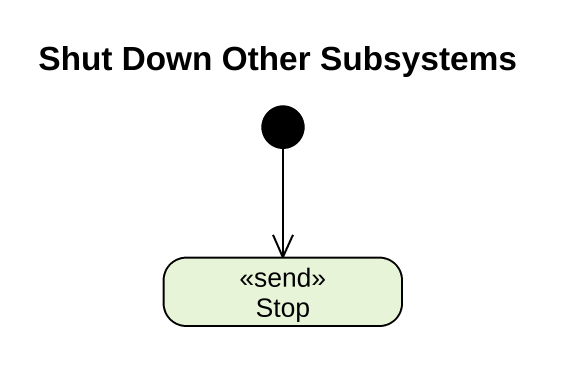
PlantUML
@startuml
title Shut Down Other Subsystems
hide empty description
state "Stop" as Stop_ <<send>>
[*] --> Stop_
@enduml
